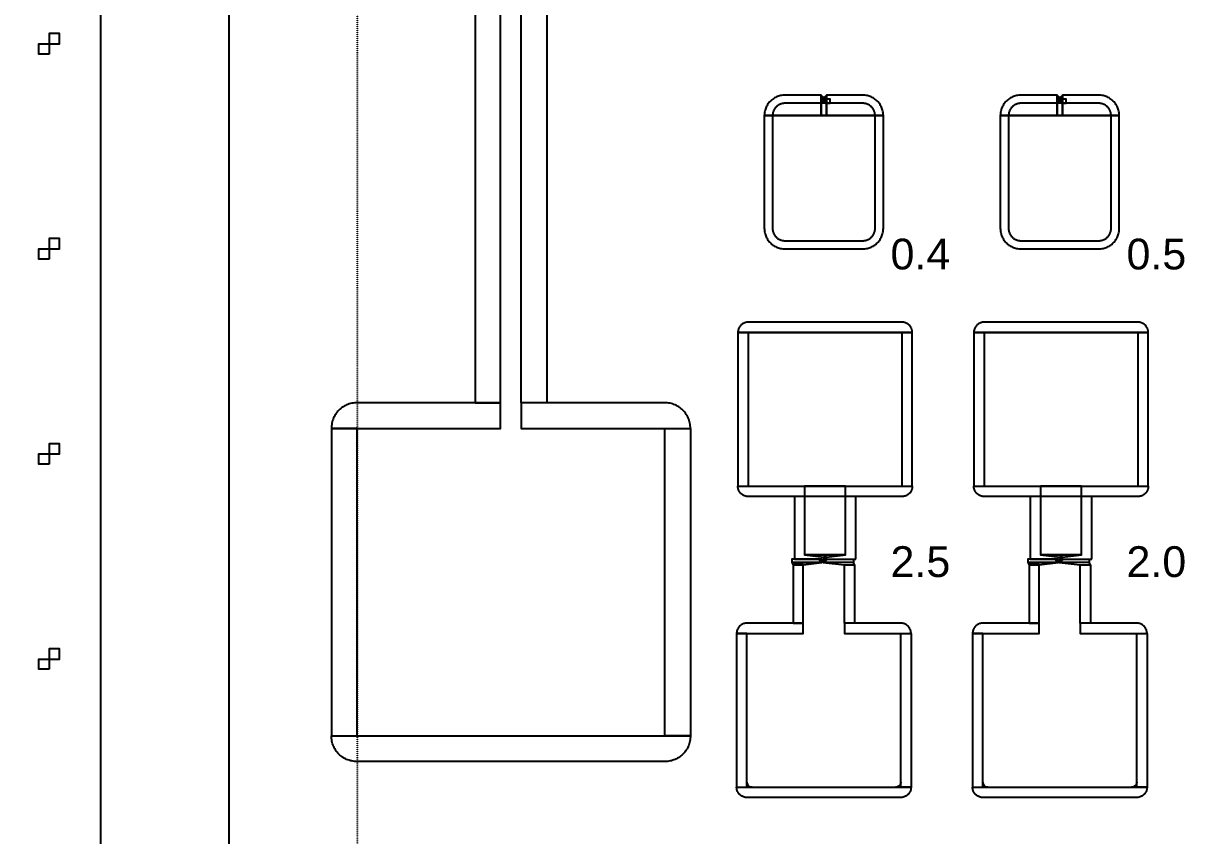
# Model space of a CAD drawing. Extents: x -50000 to 50000, y -50000 to 50000.
# Drawn here: x -21650 to -19352, y 30856 to 32440 of the extents above; entities that cross this region are included whole.
import ezdxf

# ---------------------------------------------------------------- set-up
doc = ezdxf.new("R2010")
doc.units = 0
doc.linetypes.add('DOT', pattern=[0.2, 0, -0.2])
doc.layers.get('0').update_dxf_attribs({"linetype": 'CONTINUOUS'})
for name, color, linetype in [('BASEMETAL', 4, 'CONTINUOUS'), ('FRAME', 8, 'CONTINUOUS'), ('MARKERS', 2, 'CONTINUOUS'), ('SECONDLAYER', 6, 'CONTINUOUS'), ('XOR', 1, 'CONTINUOUS')]:
    doc.layers.add(name, color=color, linetype=linetype)
doc.styles.get("Standard").update_dxf_attribs({"font": 'arial.ttf'})

# ---------------------------------------------------------------- blocks, each defined once
blk = doc.blocks.new('DICINGBORDER')
for points in [[(0, 3600), (20, 3600), (20, 3620), (0, 3620)], [(7200, 3580), (7180, 3580), (7180, 3600), (7200, 3600)], [(0, 3200), (20, 3200), (20, 3220), (0, 3220)], [(7200, 3180), (7180, 3180), (7180, 3200), (7200, 3200)], [(0, 2800), (20, 2800), (20, 2820), (0, 2820)], [(7200, 2780), (7180, 2780), (7180, 2800), (7200, 2800)], [(0, 2400), (20, 2400), (20, 2420), (0, 2420)], [(7200, 2380), (7180, 2380), (7180, 2400), (7200, 2400)]]:
    blk.add_lwpolyline(points, close=True)
blk = doc.blocks.new('CHIP_JARRAY')
for points in [[(780, 2800), (780, 4200), (730, 4200), (730, 2800)], [(820, 2800), (820, 4200), (870, 4200), (870, 2800)], [(1349.5, 3360), (1405, 3360), (1405, 3400), (1334, 3400), (1331.9, 3399.9), (1329.8, 3399.8), (1327.7, 3399.5), (1325.7, 3399.1), (1323.6, 3398.6), (1321.6, 3398), (1319.7, 3397.3), (1317.7, 3396.5), (1315.8, 3395.6), (1314, 3394.6), (1312.2, 3393.5), (1310.5, 3392.4), (1308.8, 3391.1), (1307.2, 3389.7), (1305.7, 3388.3), (1304.3, 3386.8), (1302.9, 3385.2), (1301.6, 3383.5), (1300.5, 3381.8), (1299.4, 3380), (1298.4, 3378.2), (1297.5, 3376.3), (1296.7, 3374.3), (1296, 3372.4), (1295.4, 3370.4), (1294.9, 3368.3), (1294.5, 3366.3), (1294.2, 3364.2), (1294.1, 3362.1), (1294, 3360), (1294, 3360)], [(1409.8, 3395.5), (1405, 3399.5), (1405, 3399.5), (1405, 3395.5)], [(1409.8, 3388.5), (1409.8, 3395.5), (1405, 3395.5), (1405, 3388.5)], [(1415, 3360), (1415, 3388.5), (1405, 3388.5), (1405, 3360)], [(1415, 3395.5), (1415, 3399.5), (1415, 3399.5), (1410.2, 3395.5)], [(1410.2, 3388.5), (1410.2, 3395.5), (1415, 3395.5), (1415, 3388.5)], [(1470.5, 3360), (1526, 3360), (1526, 3360), (1525.9, 3362.1), (1525.8, 3364.2), (1525.5, 3366.3), (1525.1, 3368.3), (1524.6, 3370.4), (1524, 3372.4), (1523.3, 3374.3), (1522.5, 3376.3), (1521.6, 3378.2), (1520.6, 3380), (1519.5, 3381.8), (1518.4, 3383.5), (1517.1, 3385.2), (1515.7, 3386.8), (1514.3, 3388.3), (1512.8, 3389.7), (1511.2, 3391.1), (1509.5, 3392.4), (1507.8, 3393.5), (1506, 3394.6), (1504.2, 3395.6), (1502.3, 3396.5), (1500.3, 3397.3), (1498.4, 3398), (1496.4, 3398.6), (1494.3, 3399.1), (1492.3, 3399.5), (1490.2, 3399.8), (1488.1, 3399.9), (1486, 3400), (1415, 3400), (1415, 3360)], [(1809.5, 3360), (1865, 3360), (1865, 3400), (1794, 3400), (1791.9, 3399.9), (1789.8, 3399.8), (1787.7, 3399.5), (1785.7, 3399.1), (1783.6, 3398.6), (1781.6, 3398), (1779.7, 3397.3), (1777.7, 3396.5), (1775.8, 3395.6), (1774, 3394.6), (1772.2, 3393.5), (1770.5, 3392.4), (1768.8, 3391.1), (1767.2, 3389.7), (1765.7, 3388.3), (1764.3, 3386.8), (1762.9, 3385.2), (1761.6, 3383.5), (1760.5, 3381.8), (1759.4, 3380), (1758.4, 3378.2), (1757.5, 3376.3), (1756.7, 3374.3), (1756, 3372.4), (1755.4, 3370.4), (1754.9, 3368.3), (1754.5, 3366.3), (1754.2, 3364.2), (1754.1, 3362.1), (1754, 3360), (1754, 3360)], [(1869.8, 3395.5), (1865, 3399.5), (1865, 3399.5), (1865, 3395.5)], [(1869.8, 3388.5), (1869.8, 3395.5), (1865, 3395.5), (1865, 3388.5)], [(1875, 3360), (1875, 3388.5), (1865, 3388.5), (1865, 3360)], [(1875, 3395.5), (1875, 3399.5), (1875, 3399.5), (1870.2, 3395.5)], [(1870.2, 3388.5), (1870.2, 3395.5), (1875, 3395.5), (1875, 3388.5)], [(1930.5, 3360), (1986, 3360), (1986, 3360), (1985.9, 3362.1), (1985.8, 3364.2), (1985.5, 3366.3), (1985.1, 3368.3), (1984.6, 3370.4), (1984, 3372.4), (1983.3, 3374.3), (1982.5, 3376.3), (1981.6, 3378.2), (1980.6, 3380), (1979.5, 3381.8), (1978.4, 3383.5), (1977.1, 3385.2), (1975.7, 3386.8), (1974.3, 3388.3), (1972.8, 3389.7), (1971.2, 3391.1), (1969.5, 3392.4), (1967.8, 3393.5), (1966, 3394.6), (1964.2, 3395.6), (1962.3, 3396.5), (1960.3, 3397.3), (1958.4, 3398), (1956.4, 3398.6), (1954.3, 3399.1), (1952.3, 3399.5), (1950.2, 3399.8), (1948.1, 3399.9), (1946, 3400), (1875, 3400), (1875, 3360)], [(1410, 3100), (1486, 3100), (1488.1, 3100.1), (1490.2, 3100.2), (1492.3, 3100.5), (1494.3, 3100.9), (1496.4, 3101.4), (1498.4, 3102), (1500.3, 3102.7), (1502.3, 3103.5), (1504.2, 3104.4), (1506, 3105.4), (1507.8, 3106.5), (1509.5, 3107.6), (1511.2, 3108.9), (1512.8, 3110.3), (1514.3, 3111.7), (1515.7, 3113.2), (1517.1, 3114.8), (1518.4, 3116.5), (1519.5, 3118.2), (1520.6, 3120), (1521.6, 3121.8), (1522.5, 3123.7), (1523.3, 3125.7), (1524, 3127.6), (1524.6, 3129.6), (1525.1, 3131.7), (1525.5, 3133.7), (1525.8, 3135.8), (1525.9, 3137.9), (1526, 3140), (1526, 3360), (1294, 3360), (1294, 3140), (1294.1, 3137.9), (1294.2, 3135.8), (1294.5, 3133.7), (1294.9, 3131.7), (1295.4, 3129.6), (1296, 3127.6), (1296.7, 3125.7), (1297.5, 3123.7), (1298.4, 3121.8), (1299.4, 3120), (1300.5, 3118.2), (1301.6, 3116.5), (1302.9, 3114.8), (1304.3, 3113.2), (1305.7, 3111.7), (1307.2, 3110.3), (1308.8, 3108.9), (1310.5, 3107.6), (1312.2, 3106.5), (1314, 3105.4), (1315.8, 3104.4), (1317.7, 3103.5), (1319.7, 3102.7), (1321.6, 3102), (1323.6, 3101.4), (1325.7, 3100.9), (1327.7, 3100.5), (1329.8, 3100.2), (1331.9, 3100.1), (1334, 3100)], [(1870, 3100), (1946, 3100), (1948.1, 3100.1), (1950.2, 3100.2), (1952.3, 3100.5), (1954.3, 3100.9), (1956.4, 3101.4), (1958.4, 3102), (1960.3, 3102.7), (1962.3, 3103.5), (1964.2, 3104.4), (1966, 3105.4), (1967.8, 3106.5), (1969.5, 3107.6), (1971.2, 3108.9), (1972.8, 3110.3), (1974.3, 3111.7), (1975.7, 3113.2), (1977.1, 3114.8), (1978.4, 3116.5), (1979.5, 3118.2), (1980.6, 3120), (1981.6, 3121.8), (1982.5, 3123.7), (1983.3, 3125.7), (1984, 3127.6), (1984.6, 3129.6), (1985.1, 3131.7), (1985.5, 3133.7), (1985.8, 3135.8), (1985.9, 3137.9), (1986, 3140), (1986, 3360), (1754, 3360), (1754, 3140), (1754.1, 3137.9), (1754.2, 3135.8), (1754.5, 3133.7), (1754.9, 3131.7), (1755.4, 3129.6), (1756, 3127.6), (1756.7, 3125.7), (1757.5, 3123.7), (1758.4, 3121.8), (1759.4, 3120), (1760.5, 3118.2), (1761.6, 3116.5), (1762.9, 3114.8), (1764.3, 3113.2), (1765.7, 3111.7), (1767.2, 3110.3), (1768.8, 3108.9), (1770.5, 3107.6), (1772.2, 3106.5), (1774, 3105.4), (1775.8, 3104.4), (1777.7, 3103.5), (1779.7, 3102.7), (1781.6, 3102), (1783.6, 3101.4), (1785.7, 3100.9), (1787.7, 3100.5), (1789.8, 3100.2), (1791.9, 3100.1), (1794, 3100)], [(1412.5, 2937), (1582.5, 2937), (1582.5, 2937), (1582.5, 2938), (1582.4, 2939.1), (1582.3, 2940.1), (1582.1, 2941.2), (1581.8, 2942.2), (1581.5, 2943.2), (1581.2, 2944.2), (1580.8, 2945.1), (1580.3, 2946.1), (1579.8, 2947), (1579.3, 2947.9), (1578.7, 2948.8), (1578, 2949.6), (1577.4, 2950.4), (1576.6, 2951.1), (1575.9, 2951.9), (1575.1, 2952.5), (1574.3, 2953.2), (1573.4, 2953.8), (1572.5, 2954.3), (1571.6, 2954.8), (1570.6, 2955.3), (1569.7, 2955.7), (1568.7, 2956), (1567.7, 2956.3), (1566.7, 2956.6), (1565.6, 2956.8), (1564.6, 2956.9), (1563.5, 2957), (1562.5, 2957), (1262.5, 2957), (1261.5, 2957), (1260.4, 2956.9), (1259.4, 2956.8), (1258.3, 2956.6), (1257.3, 2956.3), (1256.3, 2956), (1255.3, 2955.7), (1254.4, 2955.3), (1253.4, 2954.8), (1252.5, 2954.3), (1251.6, 2953.8), (1250.7, 2953.2), (1249.9, 2952.5), (1249.1, 2951.9), (1248.4, 2951.1), (1247.6, 2950.4), (1247, 2949.6), (1246.3, 2948.8), (1245.7, 2947.9), (1245.2, 2947), (1244.7, 2946.1), (1244.2, 2945.1), (1243.8, 2944.2), (1243.5, 2943.2), (1243.2, 2942.2), (1242.9, 2941.2), (1242.7, 2940.1), (1242.6, 2939.1), (1242.5, 2938), (1242.5, 2937), (1242.5, 2937)], [(1872.5, 2937), (2042.5, 2937), (2042.5, 2937), (2042.5, 2938), (2042.4, 2939.1), (2042.3, 2940.1), (2042.1, 2941.2), (2041.8, 2942.2), (2041.5, 2943.2), (2041.2, 2944.2), (2040.8, 2945.1), (2040.3, 2946.1), (2039.8, 2947), (2039.3, 2947.9), (2038.7, 2948.8), (2038, 2949.6), (2037.4, 2950.4), (2036.6, 2951.1), (2035.9, 2951.9), (2035.1, 2952.5), (2034.3, 2953.2), (2033.4, 2953.8), (2032.5, 2954.3), (2031.6, 2954.8), (2030.6, 2955.3), (2029.7, 2955.7), (2028.7, 2956), (2027.7, 2956.3), (2026.7, 2956.6), (2025.6, 2956.8), (2024.6, 2956.9), (2023.5, 2957), (2022.5, 2957), (1722.5, 2957), (1721.5, 2957), (1720.4, 2956.9), (1719.4, 2956.8), (1718.3, 2956.6), (1717.3, 2956.3), (1716.3, 2956), (1715.3, 2955.7), (1714.4, 2955.3), (1713.4, 2954.8), (1712.5, 2954.3), (1711.6, 2953.8), (1710.7, 2953.2), (1709.9, 2952.5), (1709.1, 2951.9), (1708.4, 2951.1), (1707.6, 2950.4), (1707, 2949.6), (1706.3, 2948.8), (1705.7, 2947.9), (1705.2, 2947), (1704.7, 2946.1), (1704.2, 2945.1), (1703.8, 2944.2), (1703.5, 2943.2), (1703.2, 2942.2), (1702.9, 2941.2), (1702.7, 2940.1), (1702.6, 2939.1), (1702.5, 2938), (1702.5, 2937), (1702.5, 2937)], [(1582.5, 2637), (1582.5, 2937), (1242.5, 2937), (1242.5, 2637)], [(2042.5, 2637), (2042.5, 2937), (1702.5, 2937), (1702.5, 2637)], [(615, 2750), (780, 2750), (780, 2800), (500, 2800), (497.4, 2799.9), (494.8, 2799.7), (492.2, 2799.4), (489.6, 2798.9), (487.1, 2798.3), (484.5, 2797.6), (482.1, 2796.7), (479.7, 2795.7), (477.3, 2794.6), (475, 2793.3), (472.8, 2791.9), (470.6, 2790.5), (468.5, 2788.9), (466.5, 2787.2), (464.6, 2785.4), (462.8, 2783.5), (461.1, 2781.5), (459.5, 2779.4), (458.1, 2777.2), (456.7, 2775), (455.4, 2772.7), (454.3, 2770.3), (453.3, 2767.9), (452.4, 2765.5), (451.7, 2762.9), (451.1, 2760.4), (450.6, 2757.8), (450.3, 2755.2), (450.1, 2752.6), (450, 2750), (450, 2750)], [(985, 2750), (1150, 2750), (1150, 2750), (1149.9, 2752.6), (1149.7, 2755.2), (1149.4, 2757.8), (1148.9, 2760.4), (1148.3, 2762.9), (1147.6, 2765.5), (1146.7, 2767.9), (1145.7, 2770.3), (1144.6, 2772.7), (1143.3, 2775), (1141.9, 2777.2), (1140.5, 2779.4), (1138.9, 2781.5), (1137.2, 2783.5), (1135.4, 2785.4), (1133.5, 2787.2), (1131.5, 2788.9), (1129.4, 2790.5), (1127.2, 2791.9), (1125, 2793.3), (1122.7, 2794.6), (1120.3, 2795.7), (1117.9, 2796.7), (1115.5, 2797.6), (1112.9, 2798.3), (1110.4, 2798.9), (1107.8, 2799.4), (1105.2, 2799.7), (1102.6, 2799.9), (1100, 2800), (820, 2800), (820, 2750)], [(500, 2150), (500, 2750), (450, 2750), (450, 2150)], [(1100, 2150), (1100, 2750), (1150, 2750), (1150, 2150)], [(1412.5, 2637), (1582.5, 2637), (1582.5, 2637), (1582.5, 2636), (1582.4, 2634.9), (1582.3, 2633.9), (1582.1, 2632.8), (1581.8, 2631.8), (1581.5, 2630.8), (1581.2, 2629.8), (1580.8, 2628.9), (1580.3, 2627.9), (1579.8, 2627), (1579.3, 2626.1), (1578.7, 2625.2), (1578, 2624.4), (1577.4, 2623.6), (1576.6, 2622.9), (1575.9, 2622.1), (1575.1, 2621.5), (1574.3, 2620.8), (1573.4, 2620.2), (1572.5, 2619.7), (1571.6, 2619.2), (1570.6, 2618.7), (1569.7, 2618.3), (1568.7, 2618), (1567.7, 2617.7), (1566.7, 2617.4), (1565.6, 2617.2), (1564.6, 2617.1), (1563.5, 2617), (1562.5, 2617), (1262.5, 2617), (1261.5, 2617), (1260.4, 2617.1), (1259.4, 2617.2), (1258.3, 2617.4), (1257.3, 2617.7), (1256.3, 2618), (1255.3, 2618.3), (1254.4, 2618.7), (1253.4, 2619.2), (1252.5, 2619.7), (1251.6, 2620.2), (1250.7, 2620.8), (1249.9, 2621.5), (1249.1, 2622.1), (1248.4, 2622.9), (1247.6, 2623.6), (1247, 2624.4), (1246.3, 2625.2), (1245.7, 2626.1), (1245.2, 2627), (1244.7, 2627.9), (1244.2, 2628.9), (1243.8, 2629.8), (1243.5, 2630.8), (1243.2, 2631.8), (1242.9, 2632.8), (1242.7, 2633.9), (1242.6, 2634.9), (1242.5, 2636), (1242.5, 2637), (1242.5, 2637)], [(1872.5, 2637), (2042.5, 2637), (2042.5, 2637), (2042.5, 2636), (2042.4, 2634.9), (2042.3, 2633.9), (2042.1, 2632.8), (2041.8, 2631.8), (2041.5, 2630.8), (2041.2, 2629.8), (2040.8, 2628.9), (2040.3, 2627.9), (2039.8, 2627), (2039.3, 2626.1), (2038.7, 2625.2), (2038, 2624.4), (2037.4, 2623.6), (2036.6, 2622.9), (2035.9, 2622.1), (2035.1, 2621.5), (2034.3, 2620.8), (2033.4, 2620.2), (2032.5, 2619.7), (2031.6, 2619.2), (2030.6, 2618.7), (2029.7, 2618.3), (2028.7, 2618), (2027.7, 2617.7), (2026.7, 2617.4), (2025.6, 2617.2), (2024.6, 2617.1), (2023.5, 2617), (2022.5, 2617), (1722.5, 2617), (1721.5, 2617), (1720.4, 2617.1), (1719.4, 2617.2), (1718.3, 2617.4), (1717.3, 2617.7), (1716.3, 2618), (1715.3, 2618.3), (1714.4, 2618.7), (1713.4, 2619.2), (1712.5, 2619.7), (1711.6, 2620.2), (1710.7, 2620.8), (1709.9, 2621.5), (1709.1, 2622.1), (1708.4, 2622.9), (1707.6, 2623.6), (1707, 2624.4), (1706.3, 2625.2), (1705.7, 2626.1), (1705.2, 2627), (1704.7, 2627.9), (1704.2, 2628.9), (1703.8, 2629.8), (1703.5, 2630.8), (1703.2, 2631.8), (1702.9, 2632.8), (1702.7, 2633.9), (1702.6, 2634.9), (1702.5, 2636), (1702.5, 2637), (1702.5, 2637)], [(1472.5, 2495), (1472.5, 2617), (1352.5, 2617), (1352.5, 2495)], [(1932.5, 2495), (1932.5, 2617), (1812.5, 2617), (1812.5, 2495)], [(1406.2, 2488), (1406.2, 2495), (1347.5, 2495), (1347.5, 2488)], [(1370, 2484), (1406.2, 2488), (1347.5, 2488), (1350, 2484)], [(1370, 2370), (1370, 2484), (1350, 2484), (1350, 2370)], [(1408.8, 2488), (1408.8, 2495), (1467.5, 2495), (1467.5, 2488)], [(1470, 2484), (1467.5, 2488), (1408.8, 2488), (1450, 2484)], [(1450, 2370), (1450, 2484), (1470, 2484), (1470, 2370)], [(1866.5, 2488), (1866.5, 2495), (1807.5, 2495), (1807.5, 2488)], [(1830, 2484), (1866.5, 2488), (1807.5, 2488), (1810, 2484)], [(1830, 2370), (1830, 2484), (1810, 2484), (1810, 2370)], [(1868.5, 2488), (1868.5, 2495), (1927.5, 2495), (1927.5, 2488)], [(1930, 2484), (1927.5, 2488), (1868.5, 2488), (1910, 2484)], [(1910, 2370), (1910, 2484), (1930, 2484), (1930, 2370)], [(1305, 2350), (1370, 2350), (1370, 2370), (1260, 2370), (1259, 2370), (1257.9, 2369.9), (1256.9, 2369.8), (1255.8, 2369.6), (1254.8, 2369.3), (1253.8, 2369), (1252.8, 2368.7), (1251.9, 2368.3), (1250.9, 2367.8), (1250, 2367.3), (1249.1, 2366.8), (1248.2, 2366.2), (1247.4, 2365.5), (1246.6, 2364.9), (1245.9, 2364.1), (1245.1, 2363.4), (1244.5, 2362.6), (1243.8, 2361.8), (1243.2, 2360.9), (1242.7, 2360), (1242.2, 2359.1), (1241.7, 2358.1), (1241.3, 2357.2), (1241, 2356.2), (1240.7, 2355.2), (1240.4, 2354.2), (1240.2, 2353.1), (1240.1, 2352.1), (1240, 2351), (1240, 2350), (1240, 2350)], [(1515, 2350), (1580, 2350), (1580, 2350), (1580, 2351), (1579.9, 2352.1), (1579.8, 2353.1), (1579.6, 2354.2), (1579.3, 2355.2), (1579, 2356.2), (1578.7, 2357.2), (1578.3, 2358.1), (1577.8, 2359.1), (1577.3, 2360), (1576.8, 2360.9), (1576.2, 2361.8), (1575.5, 2362.6), (1574.9, 2363.4), (1574.1, 2364.1), (1573.4, 2364.9), (1572.6, 2365.5), (1571.8, 2366.2), (1570.9, 2366.8), (1570, 2367.3), (1569.1, 2367.8), (1568.1, 2368.3), (1567.2, 2368.7), (1566.2, 2369), (1565.2, 2369.3), (1564.2, 2369.6), (1563.1, 2369.8), (1562.1, 2369.9), (1561, 2370), (1560, 2370), (1450, 2370), (1450, 2350)], [(1765, 2350), (1830, 2350), (1830, 2370), (1720, 2370), (1719, 2370), (1717.9, 2369.9), (1716.9, 2369.8), (1715.8, 2369.6), (1714.8, 2369.3), (1713.8, 2369), (1712.8, 2368.7), (1711.9, 2368.3), (1710.9, 2367.8), (1710, 2367.3), (1709.1, 2366.8), (1708.2, 2366.2), (1707.4, 2365.5), (1706.6, 2364.9), (1705.9, 2364.1), (1705.1, 2363.4), (1704.5, 2362.6), (1703.8, 2361.8), (1703.2, 2360.9), (1702.7, 2360), (1702.2, 2359.1), (1701.7, 2358.1), (1701.3, 2357.2), (1701, 2356.2), (1700.7, 2355.2), (1700.4, 2354.2), (1700.2, 2353.1), (1700.1, 2352.1), (1700, 2351), (1700, 2350), (1700, 2350)], [(1975, 2350), (2040, 2350), (2040, 2350), (2040, 2351), (2039.9, 2352.1), (2039.8, 2353.1), (2039.6, 2354.2), (2039.3, 2355.2), (2039, 2356.2), (2038.7, 2357.2), (2038.3, 2358.1), (2037.8, 2359.1), (2037.3, 2360), (2036.8, 2360.9), (2036.2, 2361.8), (2035.5, 2362.6), (2034.9, 2363.4), (2034.1, 2364.1), (2033.4, 2364.9), (2032.6, 2365.5), (2031.8, 2366.2), (2030.9, 2366.8), (2030, 2367.3), (2029.1, 2367.8), (2028.1, 2368.3), (2027.2, 2368.7), (2026.2, 2369), (2025.2, 2369.3), (2024.2, 2369.6), (2023.1, 2369.8), (2022.1, 2369.9), (2021, 2370), (2020, 2370), (1910, 2370), (1910, 2350)], [(1260, 2050), (1260, 2350), (1240, 2350), (1240, 2050)], [(1560, 2050), (1560, 2350), (1580, 2350), (1580, 2050)], [(1720, 2050), (1720, 2350), (1700, 2350), (1700, 2050)], [(2020, 2050), (2020, 2350), (2040, 2350), (2040, 2050)], [(800, 2150), (1150, 2150), (1150, 2150), (1149.9, 2147.4), (1149.7, 2144.8), (1149.4, 2142.2), (1148.9, 2139.6), (1148.3, 2137.1), (1147.6, 2134.5), (1146.7, 2132.1), (1145.7, 2129.7), (1144.6, 2127.3), (1143.3, 2125), (1141.9, 2122.8), (1140.5, 2120.6), (1138.9, 2118.5), (1137.2, 2116.5), (1135.4, 2114.6), (1133.5, 2112.8), (1131.5, 2111.1), (1129.4, 2109.5), (1127.2, 2108.1), (1125, 2106.7), (1122.7, 2105.4), (1120.3, 2104.3), (1117.9, 2103.3), (1115.5, 2102.4), (1112.9, 2101.7), (1110.4, 2101.1), (1107.8, 2100.6), (1105.2, 2100.3), (1102.6, 2100.1), (1100, 2100), (500, 2100), (497.4, 2100.1), (494.8, 2100.3), (492.2, 2100.6), (489.6, 2101.1), (487.1, 2101.7), (484.5, 2102.4), (482.1, 2103.3), (479.7, 2104.3), (477.3, 2105.4), (475, 2106.7), (472.8, 2108.1), (470.6, 2109.5), (468.5, 2111.1), (466.5, 2112.8), (464.6, 2114.6), (462.8, 2116.5), (461.1, 2118.5), (459.5, 2120.6), (458.1, 2122.8), (456.7, 2125), (455.4, 2127.3), (454.3, 2129.7), (453.3, 2132.1), (452.4, 2134.5), (451.7, 2137.1), (451.1, 2139.6), (450.6, 2142.2), (450.3, 2144.8), (450.1, 2147.4), (450, 2150), (450, 2150)], [(1410, 2050), (1580, 2050), (1580, 2050), (1580, 2049), (1579.9, 2047.9), (1579.8, 2046.9), (1579.6, 2045.8), (1579.3, 2044.8), (1579, 2043.8), (1578.7, 2042.8), (1578.3, 2041.9), (1577.8, 2040.9), (1577.3, 2040), (1576.8, 2039.1), (1576.2, 2038.2), (1575.5, 2037.4), (1574.9, 2036.6), (1574.1, 2035.9), (1573.4, 2035.1), (1572.6, 2034.5), (1571.8, 2033.8), (1570.9, 2033.2), (1570, 2032.7), (1569.1, 2032.2), (1568.1, 2031.7), (1567.2, 2031.3), (1566.2, 2031), (1565.2, 2030.7), (1564.2, 2030.4), (1563.1, 2030.2), (1562.1, 2030.1), (1561, 2030), (1560, 2030), (1260, 2030), (1259, 2030), (1257.9, 2030.1), (1256.9, 2030.2), (1255.8, 2030.4), (1254.8, 2030.7), (1253.8, 2031), (1252.8, 2031.3), (1251.9, 2031.7), (1250.9, 2032.2), (1250, 2032.7), (1249.1, 2033.2), (1248.2, 2033.8), (1247.4, 2034.5), (1246.6, 2035.1), (1245.9, 2035.9), (1245.1, 2036.6), (1244.5, 2037.4), (1243.8, 2038.2), (1243.2, 2039.1), (1242.7, 2040), (1242.2, 2040.9), (1241.7, 2041.9), (1241.3, 2042.8), (1241, 2043.8), (1240.7, 2044.8), (1240.4, 2045.8), (1240.2, 2046.9), (1240.1, 2047.9), (1240, 2049), (1240, 2050), (1240, 2050)], [(1260, 2050), (1260, 2060), (1260.1, 2059), (1260.2, 2057.9), (1260.5, 2056.9), (1260.9, 2055.9), (1261.3, 2055), (1261.9, 2054.1), (1262.6, 2053.3), (1263.3, 2052.6), (1264.1, 2051.9), (1265, 2051.3), (1265.9, 2050.9), (1266.9, 2050.5), (1267.9, 2050.2), (1269, 2050.1), (1270, 2050)], [(1560, 2050), (1560, 2060), (1559.9, 2059), (1559.8, 2057.9), (1559.5, 2056.9), (1559.1, 2055.9), (1558.7, 2055), (1558.1, 2054.1), (1557.4, 2053.3), (1556.7, 2052.6), (1555.9, 2051.9), (1555, 2051.3), (1554.1, 2050.9), (1553.1, 2050.5), (1552.1, 2050.2), (1551, 2050.1), (1550, 2050)], [(1870, 2050), (2040, 2050), (2040, 2050), (2040, 2049), (2039.9, 2047.9), (2039.8, 2046.9), (2039.6, 2045.8), (2039.3, 2044.8), (2039, 2043.8), (2038.7, 2042.8), (2038.3, 2041.9), (2037.8, 2040.9), (2037.3, 2040), (2036.8, 2039.1), (2036.2, 2038.2), (2035.5, 2037.4), (2034.9, 2036.6), (2034.1, 2035.9), (2033.4, 2035.1), (2032.6, 2034.5), (2031.8, 2033.8), (2030.9, 2033.2), (2030, 2032.7), (2029.1, 2032.2), (2028.1, 2031.7), (2027.2, 2031.3), (2026.2, 2031), (2025.2, 2030.7), (2024.2, 2030.4), (2023.1, 2030.2), (2022.1, 2030.1), (2021, 2030), (2020, 2030), (1720, 2030), (1719, 2030), (1717.9, 2030.1), (1716.9, 2030.2), (1715.8, 2030.4), (1714.8, 2030.7), (1713.8, 2031), (1712.8, 2031.3), (1711.9, 2031.7), (1710.9, 2032.2), (1710, 2032.7), (1709.1, 2033.2), (1708.2, 2033.8), (1707.4, 2034.5), (1706.6, 2035.1), (1705.9, 2035.9), (1705.1, 2036.6), (1704.5, 2037.4), (1703.8, 2038.2), (1703.2, 2039.1), (1702.7, 2040), (1702.2, 2040.9), (1701.7, 2041.9), (1701.3, 2042.8), (1701, 2043.8), (1700.7, 2044.8), (1700.4, 2045.8), (1700.2, 2046.9), (1700.1, 2047.9), (1700, 2049), (1700, 2050), (1700, 2050)], [(1720, 2050), (1720, 2060), (1720.1, 2059), (1720.2, 2057.9), (1720.5, 2056.9), (1720.9, 2055.9), (1721.3, 2055), (1721.9, 2054.1), (1722.6, 2053.3), (1723.3, 2052.6), (1724.1, 2051.9), (1725, 2051.3), (1725.9, 2050.9), (1726.9, 2050.5), (1727.9, 2050.2), (1729, 2050.1), (1730, 2050)], [(2020, 2050), (2020, 2060), (2019.9, 2059), (2019.8, 2057.9), (2019.5, 2056.9), (2019.1, 2055.9), (2018.7, 2055), (2018.1, 2054.1), (2017.4, 2053.3), (2016.7, 2052.6), (2015.9, 2051.9), (2015, 2051.3), (2014.1, 2050.9), (2013.1, 2050.5), (2012.1, 2050.2), (2011, 2050.1), (2010, 2050)]]:
    blk.add_lwpolyline(points, close=True)
at = {"layer": 'FRAME'}
blk.add_lwpolyline([(0, 0), (7000, 0), (7000, 7000), (0, 7000)], close=True, dxfattribs=at)
at = {"layer": 'FRAME', "linetype": 'DOT'}
blk.add_lwpolyline([(500, 500), (6500, 500), (6500, 6500), (500, 6500)], close=True, dxfattribs=at)
at = {"layer": 'SECONDLAYER'}
for points in [[(1410, 3384), (1334, 3384), (1332.7, 3384), (1331.5, 3383.9), (1330.2, 3383.7), (1329, 3383.5), (1327.8, 3383.2), (1326.6, 3382.8), (1325.4, 3382.4), (1324.2, 3381.9), (1323.1, 3381.4), (1322, 3380.8), (1320.9, 3380.1), (1319.9, 3379.4), (1318.9, 3378.7), (1317.9, 3377.8), (1317, 3377), (1316.2, 3376.1), (1315.3, 3375.1), (1314.6, 3374.1), (1313.9, 3373.1), (1313.2, 3372), (1312.6, 3370.9), (1312.1, 3369.8), (1311.6, 3368.6), (1311.2, 3367.4), (1310.8, 3366.2), (1310.5, 3365), (1310.3, 3363.8), (1310.1, 3362.5), (1310, 3361.3), (1310, 3360), (1310, 3140), (1310, 3138.7), (1310.1, 3137.5), (1310.3, 3136.2), (1310.5, 3135), (1310.8, 3133.8), (1311.2, 3132.6), (1311.6, 3131.4), (1312.1, 3130.2), (1312.6, 3129.1), (1313.2, 3128), (1313.9, 3126.9), (1314.6, 3125.9), (1315.3, 3124.9), (1316.2, 3123.9), (1317, 3123), (1317.9, 3122.2), (1318.9, 3121.3), (1319.9, 3120.6), (1320.9, 3119.9), (1322, 3119.2), (1323.1, 3118.6), (1324.2, 3118.1), (1325.4, 3117.6), (1326.6, 3117.2), (1327.8, 3116.8), (1329, 3116.5), (1330.2, 3116.3), (1331.5, 3116.1), (1332.7, 3116), (1334, 3116), (1486, 3116), (1487.3, 3116), (1488.5, 3116.1), (1489.8, 3116.3), (1491, 3116.5), (1492.2, 3116.8), (1493.4, 3117.2), (1494.6, 3117.6), (1495.8, 3118.1), (1496.9, 3118.6), (1498, 3119.2), (1499.1, 3119.9), (1500.1, 3120.6), (1501.1, 3121.3), (1502.1, 3122.2), (1503, 3123), (1503.8, 3123.9), (1504.7, 3124.9), (1505.4, 3125.9), (1506.1, 3126.9), (1506.8, 3128), (1507.4, 3129.1), (1507.9, 3130.2), (1508.4, 3131.4), (1508.8, 3132.6), (1509.2, 3133.8), (1509.5, 3135), (1509.7, 3136.2), (1509.9, 3137.5), (1510, 3138.7), (1510, 3140), (1510, 3360), (1510, 3361.3), (1509.9, 3362.5), (1509.7, 3363.8), (1509.5, 3365), (1509.2, 3366.2), (1508.8, 3367.4), (1508.4, 3368.6), (1507.9, 3369.8), (1507.4, 3370.9), (1506.8, 3372), (1506.1, 3373.1), (1505.4, 3374.1), (1504.7, 3375.1), (1503.8, 3376.1), (1503, 3377), (1502.1, 3377.8), (1501.1, 3378.7), (1500.1, 3379.4), (1499.1, 3380.1), (1498, 3380.8), (1496.9, 3381.4), (1495.8, 3381.9), (1494.6, 3382.4), (1493.4, 3382.8), (1492.2, 3383.2), (1491, 3383.5), (1489.8, 3383.7), (1488.5, 3383.9), (1487.3, 3384), (1486, 3384)], [(1407.5, 3392.3), (1407.5, 3391.7), (1409.8, 3391.7), (1409.8, 3392.3)], [(1409.8, 3392.3), (1409.8, 3391.7), (1410.2, 3391.7), (1410.2, 3392.3)], [(1410.2, 3392.3), (1410.2, 3391.7), (1412.5, 3391.7), (1412.5, 3392.3)], [(1412.5, 3392.3), (1412.5, 3384), (1422.5, 3384), (1422.5, 3392.3)], [(1870, 3384), (1794, 3384), (1792.7, 3384), (1791.5, 3383.9), (1790.2, 3383.7), (1789, 3383.5), (1787.8, 3383.2), (1786.6, 3382.8), (1785.4, 3382.4), (1784.2, 3381.9), (1783.1, 3381.4), (1782, 3380.8), (1780.9, 3380.1), (1779.9, 3379.4), (1778.9, 3378.7), (1777.9, 3377.8), (1777, 3377), (1776.2, 3376.1), (1775.3, 3375.1), (1774.6, 3374.1), (1773.9, 3373.1), (1773.2, 3372), (1772.6, 3370.9), (1772.1, 3369.8), (1771.6, 3368.6), (1771.2, 3367.4), (1770.8, 3366.2), (1770.5, 3365), (1770.3, 3363.8), (1770.1, 3362.5), (1770, 3361.3), (1770, 3360), (1770, 3140), (1770, 3138.7), (1770.1, 3137.5), (1770.3, 3136.2), (1770.5, 3135), (1770.8, 3133.8), (1771.2, 3132.6), (1771.6, 3131.4), (1772.1, 3130.2), (1772.6, 3129.1), (1773.2, 3128), (1773.9, 3126.9), (1774.6, 3125.9), (1775.3, 3124.9), (1776.2, 3123.9), (1777, 3123), (1777.9, 3122.2), (1778.9, 3121.3), (1779.9, 3120.6), (1780.9, 3119.9), (1782, 3119.2), (1783.1, 3118.6), (1784.2, 3118.1), (1785.4, 3117.6), (1786.6, 3117.2), (1787.8, 3116.8), (1789, 3116.5), (1790.2, 3116.3), (1791.5, 3116.1), (1792.7, 3116), (1794, 3116), (1946, 3116), (1947.3, 3116), (1948.5, 3116.1), (1949.8, 3116.3), (1951, 3116.5), (1952.2, 3116.8), (1953.4, 3117.2), (1954.6, 3117.6), (1955.8, 3118.1), (1956.9, 3118.6), (1958, 3119.2), (1959.1, 3119.9), (1960.1, 3120.6), (1961.1, 3121.3), (1962.1, 3122.2), (1963, 3123), (1963.8, 3123.9), (1964.7, 3124.9), (1965.4, 3125.9), (1966.1, 3126.9), (1966.8, 3128), (1967.4, 3129.1), (1967.9, 3130.2), (1968.4, 3131.4), (1968.8, 3132.6), (1969.2, 3133.8), (1969.5, 3135), (1969.7, 3136.2), (1969.9, 3137.5), (1970, 3138.7), (1970, 3140), (1970, 3360), (1970, 3361.3), (1969.9, 3362.5), (1969.7, 3363.8), (1969.5, 3365), (1969.2, 3366.2), (1968.8, 3367.4), (1968.4, 3368.6), (1967.9, 3369.8), (1967.4, 3370.9), (1966.8, 3372), (1966.1, 3373.1), (1965.4, 3374.1), (1964.7, 3375.1), (1963.8, 3376.1), (1963, 3377), (1962.1, 3377.8), (1961.1, 3378.7), (1960.1, 3379.4), (1959.1, 3380.1), (1958, 3380.8), (1956.9, 3381.4), (1955.8, 3381.9), (1954.6, 3382.4), (1953.4, 3382.8), (1952.2, 3383.2), (1951, 3383.5), (1949.8, 3383.7), (1948.5, 3383.9), (1947.3, 3384), (1946, 3384)], [(1867.5, 3392.3), (1867.5, 3391.7), (1869.8, 3391.7), (1869.8, 3392.3)], [(1869.8, 3392.3), (1869.8, 3391.7), (1870.2, 3391.7), (1870.2, 3392.3)], [(1870.2, 3392.3), (1870.2, 3391.7), (1872.5, 3391.7), (1872.5, 3392.3)], [(1872.5, 3392.3), (1872.5, 3384), (1882.5, 3384), (1882.5, 3392.3)], [(1562.5, 2637), (1562.5, 2937), (1262.5, 2937), (1262.5, 2637)], [(2022.5, 2637), (2022.5, 2937), (1722.5, 2937), (1722.5, 2637)], [(1452.5, 2503), (1452.5, 2637), (1372.5, 2637), (1372.5, 2503)], [(1912.5, 2503), (1912.5, 2637), (1832.5, 2637), (1832.5, 2503)], [(1415, 2499), (1452.5, 2503), (1372.5, 2503), (1410, 2499)], [(1406.2, 2492), (1406.2, 2492.7), (1401.5, 2492.7), (1401.5, 2492)], [(1408.8, 2492), (1408.8, 2492.7), (1406.2, 2492.7), (1406.2, 2492)], [(1410, 2492), (1410, 2492.7), (1408.8, 2492.7), (1408.8, 2492)], [(1415, 2492), (1415, 2499), (1410, 2499), (1410, 2492)], [(1875, 2499), (1912.5, 2503), (1832.5, 2503), (1870, 2499)], [(1866.5, 2492), (1866.5, 2492.7), (1862, 2492.7), (1862, 2492)], [(1868.5, 2492), (1868.5, 2492.7), (1866.5, 2492.7), (1866.5, 2492)], [(1870, 2492), (1870, 2492.7), (1868.5, 2492.7), (1868.5, 2492)], [(1875, 2492), (1875, 2499), (1870, 2499), (1870, 2492)]]:
    blk.add_lwpolyline(points, close=True, dxfattribs=at)
at = {"layer": 'XOR'}
blk.add_lwpolyline([(250, 250), (6750, 250), (6750, 6750), (250, 6750)], close=True, dxfattribs=at)
at = {"layer": 'MARKERS'}
for s, p in [('0.4', (1540, 3060)), ('0.5', (2000, 3060)), ('2.5', (1540, 2460)), ('2.0', (2000, 2460))]:
    blk.add_text(s, height=60, dxfattribs=at).set_placement(p)

msp = doc.modelspace()

# ---------------------------------------------------------------- linework, layer by layer
at = {"layer": 'FRAME'}
for radius in [50000, 49500]:
    msp.add_circle((0, 0), radius, dxfattribs=at)

# ---------------------------------------------------------------- block references
at = {"layer": 'BASEMETAL'}
msp.add_blockref('CHIP_JARRAY', (-21500, 28900), dxfattribs=at)
at = {"layer": 'XOR'}
for p in [(-28800, 28800), (-21600, 28800)]:
    msp.add_blockref('DICINGBORDER', p, dxfattribs=at)

doc.saveas('drawing.dxf')
